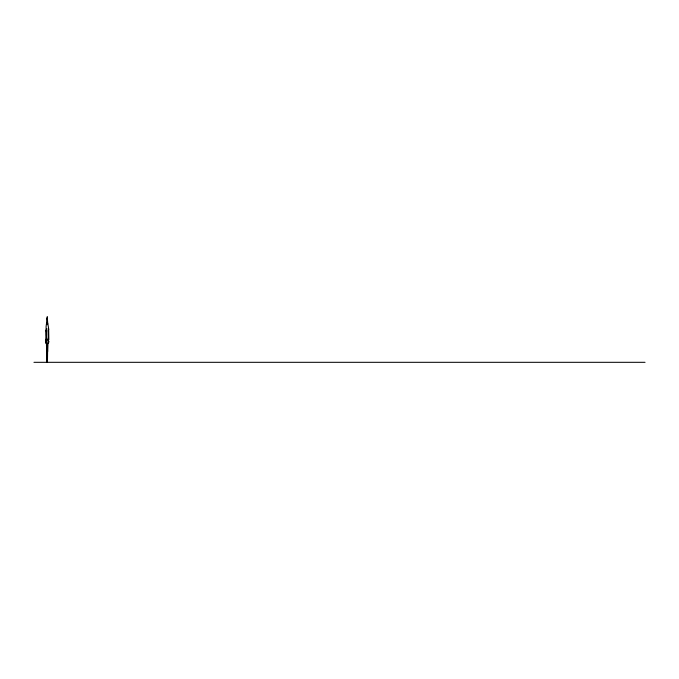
<?xml version="1.0" encoding="UTF-8"?>
<svg xmlns="http://www.w3.org/2000/svg" width="679" height="679" viewBox="0 0 679 679"><rect width="100%" height="100%" fill="white"/><g stroke="black" fill="none" stroke-linecap="round" stroke-linejoin="round"><path stroke-width="1.02" d="M46.469 328.882C44.924 342.488 49.745 344.94 48.141 328.526M48.498 339.661L48.489 342.98L48.15 330.648L48.761 329.374L47.505 321.464M46.113 343.234L46.104 326.489L47.174 318.358L47.394 321.591M46.758 360.855L47.072 359.327L47.131 362.314L46.758 360.855L47.123 359.7L47.326 362.145M48.812 341.588L48.676 342.539M47.725 351.332L48.107 339.95M47.547 362.314L47.394 360.939M48.744 341.469L48.37 342.87M46.843 323.577L47.36 324.723L47.674 323.314M46.775 361.024L47.072 360.303L47.301 361.092M47.292 322.89L46.851 323.56M47.589 321.897L47.292 316.686L46.758 318.824M46.766 360.413L46.367 339.441M47.606 324.333L46.868 323.73M33.95 362.314L645.05 362.314M45.782 339.848C46.639 338.261 47.004 332.837 45.951 330.215M47.479 360.999L47.606 350.933M47.25 361.423L47.258 343.201M48.854 339.763L48.667 329.604M46.155 339.967L46.121 343.294L45.892 341.639"/></g></svg>
